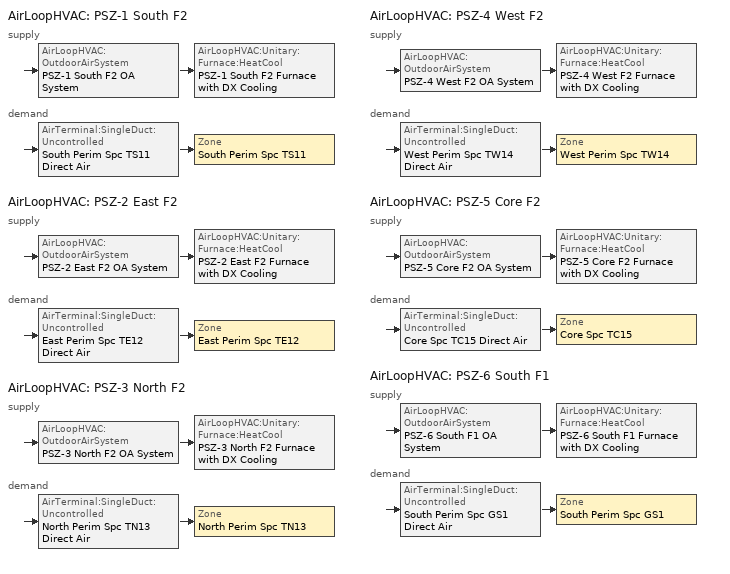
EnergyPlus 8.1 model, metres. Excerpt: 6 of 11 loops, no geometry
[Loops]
AirLoopHVAC 'PSZ-1 South F2'
 supply: AirLoopHVAC:OutdoorAirSystem 'PSZ-1 South F2 OA System' > AirLoopHVAC:Unitary:Furnace:HeatCool 'PSZ-1 South F2 Furnace with DX Cooling'
 demand: AirTerminal:SingleDuct:Uncontrolled 'South Perim Spc TS11 Direct Air' > Zone 'South Perim Spc TS11'
AirLoopHVAC 'PSZ-2 East F2'
 supply: AirLoopHVAC:OutdoorAirSystem 'PSZ-2 East F2 OA System' > AirLoopHVAC:Unitary:Furnace:HeatCool 'PSZ-2 East F2 Furnace with DX Cooling'
 demand: AirTerminal:SingleDuct:Uncontrolled 'East Perim Spc TE12 Direct Air' > Zone 'East Perim Spc TE12'
AirLoopHVAC 'PSZ-3 North F2'
 supply: AirLoopHVAC:OutdoorAirSystem 'PSZ-3 North F2 OA System' > AirLoopHVAC:Unitary:Furnace:HeatCool 'PSZ-3 North F2 Furnace with DX Cooling'
 demand: AirTerminal:SingleDuct:Uncontrolled 'North Perim Spc TN13 Direct Air' > Zone 'North Perim Spc TN13'
AirLoopHVAC 'PSZ-4 West F2'
 supply: AirLoopHVAC:OutdoorAirSystem 'PSZ-4 West F2 OA System' > AirLoopHVAC:Unitary:Furnace:HeatCool 'PSZ-4 West F2 Furnace with DX Cooling'
 demand: AirTerminal:SingleDuct:Uncontrolled 'West Perim Spc TW14 Direct Air' > Zone 'West Perim Spc TW14'
AirLoopHVAC 'PSZ-5 Core F2'
 supply: AirLoopHVAC:OutdoorAirSystem 'PSZ-5 Core F2 OA System' > AirLoopHVAC:Unitary:Furnace:HeatCool 'PSZ-5 Core F2 Furnace with DX Cooling'
 demand: AirTerminal:SingleDuct:Uncontrolled 'Core Spc TC15 Direct Air' > Zone 'Core Spc TC15'
AirLoopHVAC 'PSZ-6 South F1'
 supply: AirLoopHVAC:OutdoorAirSystem 'PSZ-6 South F1 OA System' > AirLoopHVAC:Unitary:Furnace:HeatCool 'PSZ-6 South F1 Furnace with DX Cooling'
 demand: AirTerminal:SingleDuct:Uncontrolled 'South Perim Spc GS1 Direct Air' > Zone 'South Perim Spc GS1'
[DesignSpecification:OutdoorAir] Outdoor Air Flow per Zone {m3/s}=0
Name | Outdoor Air Method | Outdoor Air Flow per Zone Floor Area {m3/s-m2} | Outdoor Air Flow per Person {m3/s-person}
SZ DSOA South Perim Spc GS1; SZ DSOA South Perim Spc TS11; SZ DSOA East Perim Spc TE12; SZ DSOA North Perim Spc TN13; SZ DSOA West Perim Spc TW14; SZ DSOA Core Spc TC15 | Flow/Area | 0.000666962
South Perim Spc TS11 DCV; East Perim Spc TE12 DCV; North Perim Spc TN13 DCV; West Perim Spc TW14 DCV; Core Spc TC15 DCV; South Perim Spc GS1 DCV | Sum | 0.00031 | 0.00236
[Sizing:Zone] Zone Cooling Design Supply Air Temperature Input Method=SupplyAirTemperature; Zone Cooling Design Supply Air Temperature {C}=12.8; Zone Heating Design Supply Air Temperature Input Method=SupplyAirTemperature; Zone Heating Design Supply Air Temperature {C}=40.4; Zone Cooling Design Supply Air Humidity Ratio {kgWater/kgDryAir}=0.008; Zone Heating Design Supply Air Humidity Ratio {kgWater/kgDryAir}=0.008; Cooling Design Air Flow Method=DesignDay; Cooling Design Air Flow Rate {m3/s}=0; Cooling Minimum Air Flow Fraction=0; Heating Design Air Flow Method=DesignDay; Heating Design Air Flow Rate {m3/s}=0; Heating Maximum Air Flow Fraction=0
Name | Design Specification Outdoor Air Object
South Perim Spc GS1 | SZ DSOA South Perim Spc GS1
South Perim Spc TS11 | SZ DSOA South Perim Spc TS11
East Perim Spc TE12 | SZ DSOA East Perim Spc TE12
North Perim Spc TN13 | SZ DSOA North Perim Spc TN13
West Perim Spc TW14 | SZ DSOA West Perim Spc TW14
Core Spc TC15 | SZ DSOA Core Spc TC15
[Sizing:System] Type of Load to Size On=Sensible; Design Outdoor Air Flow Rate {m3/s}=autosize; Minimum System Air Flow Ratio=1; Preheat Design Temperature {C}=7; Preheat Design Humidity Ratio {kgWater/kgDryAir}=0.008; Precool Design Temperature {C}=11; Precool Design Humidity Ratio {kgWater/kgDryAir}=0.008; Central Cooling Design Supply Air Temperature {C}=12.8; Central Heating Design Supply Air Temperature {C}=40.4; Sizing Option=NonCoincident; 100% Outdoor Air in Cooling=No; 100% Outdoor Air in Heating=No; Central Cooling Design Supply Air Humidity Ratio {kgWater/kgDryAir}=0.008; Central Heating Design Supply Air Humidity Ratio {kgWater/kgDryAir}=0.008; Cooling Design Air Flow Method=DesignDay; Cooling Design Air Flow Rate {m3/s}=0; Heating Design Air Flow Method=DesignDay; Heating Design Air Flow Rate {m3/s}=0; System Outdoor Air Method=ZoneSum
PSZ-1 South F2; PSZ-2 East F2; PSZ-3 North F2; PSZ-4 West F2; PSZ-5 Core F2; PSZ-6 South F1
[ZoneControl:Thermostat] Control Type Schedule=COMPACT HVAC-ALWAYS 4; Control 1=Thermostat 1 Dual SP Control
Name | Zone or ZoneList
South Perim Spc GS1 Thermostat | South Perim Spc GS1
South Perim Spc TS11 Thermostat | South Perim Spc TS11
East Perim Spc TE12 Thermostat | East Perim Spc TE12
North Perim Spc TN13 Thermostat | North Perim Spc TN13
West Perim Spc TW14 Thermostat | West Perim Spc TW14
Core Spc TC15 Thermostat | Core Spc TC15
[ThermostatSetpoint:DualSetpoint]
Thermostat 1 Dual SP Control: Heating Setpoint Temperature Schedule=Heat 1/0; Cooling Setpoint Temperature Schedule=Cool 1/0
[AirTerminal:SingleDuct:Uncontrolled] Availability Schedule=COMPACT HVAC-ALWAYS 1; Maximum Air Flow Rate {m3/s}=autosize
South Perim Spc GS1 Direct Air; South Perim Spc TS11 Direct Air; East Perim Spc TE12 Direct Air; North Perim Spc TN13 Direct Air; West Perim Spc TW14 Direct Air; Core Spc TC15 Direct Air
[Zone equipment]
South Perim Spc GS1: South Perim Spc GS1 Direct Air
South Perim Spc TS11: South Perim Spc TS11 Direct Air
East Perim Spc TE12: East Perim Spc TE12 Direct Air
North Perim Spc TN13: North Perim Spc TN13 Direct Air
West Perim Spc TW14: West Perim Spc TW14 Direct Air
Core Spc TC15: Core Spc TC15 Direct Air, Core Spc TC15 Bathroom Exhaust
[Fan:OnOff] Fan Total Efficiency=0.53625; Pressure Rise {Pa}=448.2; Motor In Airstream Fraction=1
Name | Availability Schedule | Maximum Flow Rate {m3/s} | Motor Efficiency
PSZ-1 South F2 Supply Fan | Fans D1-1 | 0.70596 | 0.825
PSZ-2 East F2 Supply Fan | Fans D1-2 | 0.70646 | 0.825
PSZ-3 North F2 Supply Fan | Fans D1-3 | 0.46345 | 0.825
PSZ-4 West F2 Supply Fan | Fans D1-4 | 0.79724 | 0.825
PSZ-5 Core F2 Supply Fan | Fans D1-5 | 2.03846 | 0.84
PSZ-6 South F1 Supply Fan | Fans D1-6 | 0.48689 | 0.825
[Fan:ZoneExhaust]
Core Spc TC15 Bathroom Exhaust: Availability Schedule=Fans D1; Fan Total Efficiency=0.45; Pressure Rise {Pa}=187.5; Maximum Flow Rate {m3/s}=0.28385
[Coil:Cooling:DX:SingleSpeed] Availability Schedule=COMPACT HVAC-ALWAYS 1; Gross Rated Sensible Heat Ratio=autosize; Gross Rated Cooling COP {W/W}=3.865; Total Cooling Capacity Function of Temperature Curve=PSZ DX Coil Cap-FT; Total Cooling Capacity Function of Flow Fraction Curve=PSZ DX Coil Cap-FF; Energy Input Ratio Function of Temperature Curve=PSZ DX Coil EIR-FT; Energy Input Ratio Function of Flow Fraction Curve=PSZ DX Coil EIR-FF; Part Load Fraction Correlation Curve=PSZ DX Coil PLF; Nominal Time for Condensate Removal to Begin {s}=0; Ratio of Initial Moisture Evaporation Rate and Steady State Latent Capacity=0; Maximum Cycling Rate {cycles/hr}=0; Latent Capacity Time Constant {s}=0; Condenser Type=Aircooled; Evaporative Condenser Effectiveness=0; Evaporative Condenser Pump Rated Power Consumption {W}=0; Crankcase Heater Capacity {W}=0; Maximum Outdoor Dry-Bulb Temperature for Crankcase Heater Operation {C}=10
Name | Gross Rated Total Cooling Capacity {W} | Rated Air Flow Rate {m3/s}
PSZ-1 South F2 Cooling Coil | 11686.2 | 0.70596
PSZ-2 East F2 Cooling Coil | 11694.4 | 0.70646
PSZ-3 North F2 Cooling Coil | 7671.76 | 0.46345
PSZ-4 West F2 Cooling Coil | 13197.1 | 0.79724
PSZ-5 Core F2 Cooling Coil | 33743.8 | 2.03846
PSZ-6 South F1 Cooling Coil | 8059.72 | 0.48689
[Coil:Heating:Gas] Availability Schedule=COMPACT HVAC-ALWAYS 1; Gas Burner Efficiency=0.8; Parasitic Electric Load {W}=0; Part Load Fraction Correlation Curve=PSZ Heating Coil PLF-FPLR; Parasitic Gas Load {W}=0
Name | Nominal Capacity {W}
PSZ-1 South F2 Heating Coil | 10790.4
PSZ-2 East F2 Heating Coil | 10849.6
PSZ-3 North F2 Heating Coil | 10848.1
PSZ-4 West F2 Heating Coil | 10789
PSZ-5 Core F2 Heating Coil | 26641.8
PSZ-6 South F1 Heating Coil | 8826.6
[AirLoopHVAC:Unitary:Furnace:HeatCool] Availability Schedule=COMPACT HVAC-ALWAYS 1; Supply Air Fan Operating Mode Schedule=COMPACT HVAC-ALWAYS 1; Maximum Supply Air Temperature {C}=40.4; Supply Air Flow Rate During Cooling Operation {m3/s}=autosize; Supply Air Flow Rate During Heating Operation {m3/s}=autosize; Supply Air Flow Rate When No Cooling or Heating is Needed {m3/s}=autosize; Fan Placement=DrawThrough; Dehumidification Control Type=None
Name | Controlling Zone or Thermostat Location | Supply Fan | Heating Coil | Cooling Coil
PSZ-1 South F2 Furnace with DX Cooling | South Perim Spc TS11 | PSZ-1 South F2 Supply Fan | PSZ-1 South F2 Heating Coil | PSZ-1 South F2 Cooling Coil
PSZ-2 East F2 Furnace with DX Cooling | East Perim Spc TE12 | PSZ-2 East F2 Supply Fan | PSZ-2 East F2 Heating Coil | PSZ-2 East F2 Cooling Coil
PSZ-3 North F2 Furnace with DX Cooling | North Perim Spc TN13 | PSZ-3 North F2 Supply Fan | PSZ-3 North F2 Heating Coil | PSZ-3 North F2 Cooling Coil
PSZ-4 West F2 Furnace with DX Cooling | West Perim Spc TW14 | PSZ-4 West F2 Supply Fan | PSZ-4 West F2 Heating Coil | PSZ-4 West F2 Cooling Coil
PSZ-5 Core F2 Furnace with DX Cooling | Core Spc TC15 | PSZ-5 Core F2 Supply Fan | PSZ-5 Core F2 Heating Coil | PSZ-5 Core F2 Cooling Coil
PSZ-6 South F1 Furnace with DX Cooling | South Perim Spc GS1 | PSZ-6 South F1 Supply Fan | PSZ-6 South F1 Heating Coil | PSZ-6 South F1 Cooling Coil
[Controller:OutdoorAir] Minimum Outdoor Air Flow Rate {m3/s}=0; Maximum Outdoor Air Flow Rate {m3/s}=autosize; Economizer Control Type=NoEconomizer; Economizer Control Action Type=ModulateFlow; Lockout Type=NoLockout; Minimum Limit Type=FixedMinimum; Minimum Outdoor Air Schedule=MinOA_Sched; Minimum Fraction of Outdoor Air Schedule=MinOAFracSch_DCV; Maximum Fraction of Outdoor Air Schedule=MaxOAFracSch_Base; Heat Recovery Bypass Control Type=BypassWhenOAFlowGreaterThanMinimum
Name | Mechanical Ventilation Controller
PSZ-1 South F2 OA Controller | PSZ1 South F2 DCV
PSZ-2 East F2 OA Controller | PSZ2 East F2 DCV
PSZ-3 North F2 OA Controller | PSZ3 North F2 DCV
PSZ-4 West F2 OA Controller | PSZ4 West F2 DCV
PSZ-5 Core F2 OA Controller | PSZ5 Core F2 DCV
PSZ-6 South F1 OA Controller | PSZ6 South F1 DCV
[AirLoopHVAC] Design Supply Air Flow Rate {m3/s}=autosize
PSZ-1 South F2; PSZ-2 East F2; PSZ-3 North F2; PSZ-4 West F2; PSZ-5 Core F2; PSZ-6 South F1
[AirLoopHVAC:ReturnPlenum]
Name | Zone
West Perim Spc TW14 Zone Return Plenum | West Perim Plnm TW19
Core Spc GC5 Zone Return Plenum | Core Plnm GC10
Core Spc TC15 Zone Return Plenum | Core Plnm TC20
[EnergyManagementSystem:Sensor]
PSZ1_Cooling: PSZ-1 South F2; Air System Total Cooling Energy
PSZ1_Heating: PSZ-1 South F2; Air System Total Heating Energy
PSZ2_Cooling: PSZ-2 East F2; Air System Total Cooling Energy
PSZ2_Heating: PSZ-2 East F2; Air System Total Heating Energy
PSZ3_Cooling: PSZ-3 North F2; Air System Total Cooling Energy
PSZ3_Heating: PSZ-3 North F2; Air System Total Heating Energy
PSZ4_Cooling: PSZ-4 West F2; Air System Total Cooling Energy
PSZ4_Heating: PSZ-4 West F2; Air System Total Heating Energy
PSZ5_Cooling: PSZ-5 Core F2; Air System Total Cooling Energy
PSZ5_Heating: PSZ-5 Core F2; Air System Total Heating Energy
PSZ6_Cooling: PSZ-6 South F1; Air System Total Cooling Energy
PSZ6_Heating: PSZ-6 South F1; Air System Total Heating Energy
Demand: *; Electricity:Facility
CPP_Event_Sensor: DR_Event; Schedule Value
PSZ1_OASch; PSZ2_OASch; PSZ3_OASch; PSZ4_OASch; PSZ5_OASch; PSZ6_OASch; PSZ7_OASch; PSZ8_OASch; PSZ9_OASch; PSZ10_OASch: MinOA_Sched; Schedule Value
PSZ1_OAFracSch; PSZ2_OAFracSch; PSZ3_OAFracSch; PSZ4_OAFracSch; PSZ5_OAFracSch; PSZ6_OAFracSch; PSZ7_OAFracSch; PSZ8_OAFracSch; PSZ9_OAFracSch; PSZ10_OAFracSch: MinOAFracSch_Base; Schedule Value
PSZ1_OAFlowMass: PSZ-1 South F2 Outside Air Inlet; System Node Mass Flow Rate
PSZ1_HtgRTF: PSZ-1 South F2 Heating Coil; Heating Coil Runtime Fraction
PSZ1_ClgRTF: PSZ-1 South F2 Cooling Coil; Cooling Coil Runtime Fraction
PSZ2_OAFlowMass: PSZ-2 East F2 Outside Air Inlet; System Node Mass Flow Rate
PSZ2_HtgRTF: PSZ-2 East F2 Heating Coil; Heating Coil Runtime Fraction
PSZ2_ClgRTF: PSZ-2 East F2 Cooling Coil; Cooling Coil Runtime Fraction
PSZ3_OAFlowMass: PSZ-3 North F2 Outside Air Inlet; System Node Mass Flow Rate
PSZ3_HtgRTF: PSZ-3 North F2 Heating Coil; Heating Coil Runtime Fraction
PSZ3_ClgRTF: PSZ-3 North F2 Cooling Coil; Cooling Coil Runtime Fraction
PSZ4_OAFlowMass: PSZ-4 West F2 Outside Air Inlet; System Node Mass Flow Rate
PSZ4_HtgRTF: PSZ-4 West F2 Heating Coil; Heating Coil Runtime Fraction
PSZ4_ClgRTF: PSZ-4 West F2 Cooling Coil; Cooling Coil Runtime Fraction
PSZ5_OAFlowMass: PSZ-5 Core F2 Outside Air Inlet; System Node Mass Flow Rate
PSZ5_HtgRTF: PSZ-5 Core F2 Heating Coil; Heating Coil Runtime Fraction
PSZ5_ClgRTF: PSZ-5 Core F2 Cooling Coil; Cooling Coil Runtime Fraction
PSZ6_OAFlowMass: PSZ-6 South F1 Outside Air Inlet; System Node Mass Flow Rate
PSZ6_HtgRTF: PSZ-6 South F1 Heating Coil; Heating Coil Runtime Fraction
PSZ6_ClgRTF: PSZ-6 South F1 Cooling Coil; Cooling Coil Runtime Fraction
[EnergyManagementSystem:Program]
DR_Post_Process: SET DR_Demand = 0; SET DR_Pre_Demand=0; SET DR_Post_Demand=0; IF CPP_Event_Sensor==1; SET DR_Demand = Demand*12/3600; ENDIF; IF CPP_Event_Sensor>0; SET DR_FullDay = Demand*12 /3600; ENDIF
[AvailabilityManager:OptimumStart] Applicability Schedule=Optimal Start Availability Schedule; Control Type=ControlZone; Maximum Value for Optimum Start Time {hr}=3; Control Algorithm=AdaptiveASHRAE; Constant Temperature Gradient during Cooling {deltaC/hr}=3; Constant Temperature Gradient during Heating {deltaC/hr}=3; Initial Temperature Gradient during Cooling {deltaC/hr}=2; Initial Temperature Gradient during Heating {deltaC/hr}=2; Constant Start Time {hr}=2; Number of Previous Days {days}=3
Name | Fan Schedule | Control Zone
PSZ-1 South F2 Availability OS | Fans D1-1 | South Perim Spc TS11
PSZ-2 East F2 Availability OS | Fans D1-2 | East Perim Spc TE12
PSZ-3 North F2 Availability OS | Fans D1-3 | North Perim Spc TN13
PSZ-4 West F2 Availability OS | Fans D1-4 | West Perim Spc TW14
PSZ-5 Core F2 Availability OS | Fans D1-5 | Core Spc TC15
PSZ-6 South F1 Availability OS | Fans D1-6 | South Perim Spc GS1
[SetpointManager:SingleZone:Reheat] Control Variable=Temperature; Minimum Supply Air Temperature {C}=13; Maximum Supply Air Temperature {C}=45
Name | Control Zone | Setpoint Node or NodeList
PSZ-1 South F2 Supply Air Temp Manager | South Perim Spc TS11 | PSZ-1 South F2 Air Loop Outlet
PSZ-2 East F2 Supply Air Temp Manager | East Perim Spc TE12 | PSZ-2 East F2 Air Loop Outlet
PSZ-3 North F2 Supply Air Temp Manager | North Perim Spc TN13 | PSZ-3 North F2 Air Loop Outlet
PSZ-4 West F2 Supply Air Temp Manager | West Perim Spc TW14 | PSZ-4 West F2 Air Loop Outlet
PSZ-5 Core F2 Supply Air Temp Manager | Core Spc TC15 | PSZ-5 Core F2 Air Loop Outlet
PSZ-6 South F1 Supply Air Temp Manager | South Perim Spc GS1 | PSZ-6 South F1 Air Loop Outlet
[SetpointManager:MixedAir] Control Variable=Temperature
Name | Setpoint Node or NodeList
PSZ-1 South F2 Cooling Coil Air Temp Manager | PSZ-1 South F2 Mixed Air Outlet
PSZ-2 East F2 Cooling Coil Air Temp Manager | PSZ-2 East F2 Mixed Air Outlet
PSZ-3 North F2 Cooling Coil Air Temp Manager | PSZ-3 North F2 Mixed Air Outlet
PSZ-4 West F2 Cooling Coil Air Temp Manager | PSZ-4 West F2 Mixed Air Outlet
PSZ-5 Core F2 Cooling Coil Air Temp Manager | PSZ-5 Core F2 Mixed Air Outlet
PSZ-6 South F1 Cooling Coil Air Temp Manager | PSZ-6 South F1 Mixed Air Outlet
[FaultModel:TemperatureSensorOffset:OutdoorAir] Availability Schedule=ALWAYS-OFF; Temperature Sensor Offset {deltaC}=3
Name | Controller Object
PSZ-1 OA Sensor Bias | PSZ-1 South F2 OA Controller
PSZ-2 OA Sensor Bias | PSZ-2 East F2 OA Controller
PSZ-3 OA Sensor Bias | PSZ-3 North F2 OA Controller
PSZ-4 OA Sensor Bias | PSZ-4 West F2 OA Controller
PSZ-5 OA Sensor Bias | PSZ-5 Core F2 OA Controller
PSZ-6 OA Sensor Bias | PSZ-6 South F1 OA Controller
[FaultModel:TemperatureSensorOffset:ReturnAir] Availability Schedule=ALWAYS-OFF; Temperature Sensor Offset {deltaC}=-3
Name | Controller Object
PSZ-1 OA Sensor Bias | PSZ-1 South F2 OA Controller
PSZ-2 OA Sensor Bias | PSZ-2 East F2 OA Controller
PSZ-3 OA Sensor Bias | PSZ-3 North F2 OA Controller
PSZ-4 OA Sensor Bias | PSZ-4 West F2 OA Controller
PSZ-5 OA Sensor Bias | PSZ-5 Core F2 OA Controller
PSZ-6 OA Sensor Bias | PSZ-6 South F1 OA Controller
[EnergyManagementSystem:InternalVariable]
Name | Internal Data Index Key | Internal Data Type
PSZ1_FanDesignPressure | PSZ-1 South F2 Supply Fan | Fan Nominal Pressure Rise
PSZ1_DesignFlowMass | PSZ-1 SOUTH F2 OA CONTROLLER | Outdoor Air Controller Maximum Mass Flow Rate
PSZ2_FanDesignPressure | PSZ-2 East F2 Supply Fan | Fan Nominal Pressure Rise
PSZ2_DesignFlowMass | PSZ-2 East F2 OA CONTROLLER | Outdoor Air Controller Maximum Mass Flow Rate
PSZ3_FanDesignPressure | PSZ-3 North F2 Supply Fan | Fan Nominal Pressure Rise
PSZ3_DesignFlowMass | PSZ-3 North F2 OA CONTROLLER | Outdoor Air Controller Maximum Mass Flow Rate
PSZ4_FanDesignPressure | PSZ-4 West F2 Supply Fan | Fan Nominal Pressure Rise
PSZ4_DesignFlowMass | PSZ-4 West F2 OA CONTROLLER | Outdoor Air Controller Maximum Mass Flow Rate
PSZ5_FanDesignPressure | PSZ-5 Core F2 Supply Fan | Fan Nominal Pressure Rise
PSZ5_DesignFlowMass | PSZ-5 Core F2 OA CONTROLLER | Outdoor Air Controller Maximum Mass Flow Rate
PSZ6_FanDesignPressure | PSZ-6 South F1 Supply Fan | Fan Nominal Pressure Rise
PSZ6_DesignFlowMass | PSZ-6 South F1 OA CONTROLLER | Outdoor Air Controller Maximum Mass Flow Rate
[EnergyManagementSystem:Actuator]
PSZ1_FanPressure: PSZ-1 South F2 Supply Fan; Fan; Fan Pressure Rise
PSZ2_FanPressure: PSZ-2 East F2 Supply Fan; Fan; Fan Pressure Rise
PSZ3_FanPressure: PSZ-3 North F2 Supply Fan; Fan; Fan Pressure Rise
PSZ4_FanPressure: PSZ-4 West F2 Supply Fan; Fan; Fan Pressure Rise
PSZ5_FanPressure: PSZ-5 Core F2 Supply Fan; Fan; Fan Pressure Rise
PSZ6_FanPressure: PSZ-6 South F1 Supply Fan; Fan; Fan Pressure Rise
[DesignSpecification:ZoneAirDistribution]
DCV ZADE: Zone Air Distribution Effectiveness in Cooling Mode=1; Zone Air Distribution Effectiveness in Heating Mode=0.8
[ZoneControl:ContaminantController] Carbon Dioxide Control Availability Schedule=CO2AvailSchedule; Carbon Dioxide Setpoint Schedule=CO2SetpointSchedule
Name | Controlled Zone
TS11 CO2 Controller | South Perim Spc TS11
TE12 CO2 Controller | East Perim Spc TE12
TN13 CO2 Controller | North Perim Spc TN13
TW14 CO2 Controller | West Perim Spc TW14
TC15 CO2 Controller | Core Spc TC15
GS1 CO2 Controller | South Perim Spc GS1
[Controller:MechanicalVentilation] Availability Schedule=CO2AvailSchedule; Demand Controlled Ventilation=Yes; System Outdoor Air Method=IndoorAirQualityProcedure; Design Specification Zone Air Distribution Object Name 1=DCV ZADE
Name | Zone 1 | Design Specification Outdoor Air Object Name 1
PSZ1 South F2 DCV | South Perim Spc TS11 | South Perim Spc TS11 DCV
PSZ2 East F2 DCV | East Perim Spc TE12 | East Perim Spc TE12 DCV
PSZ3 North F2 DCV | North Perim Spc TN13 | North Perim Spc TN13 DCV
PSZ4 West F2 DCV | West Perim Spc TW14 | West Perim Spc TW14 DCV
PSZ5 Core F2 DCV | Core Spc TC15 | Core Spc TC15 DCV
PSZ6 South F1 DCV | South Perim Spc GS1 | South Perim Spc GS1 DCV
[Schedule:Compact]
Always-Off: Through: 12/31, For: AllDays, Until: 24:00, 0
Cool 1/0: Through: 12/31, For: Weekdays, Until: 05:00, 26.7, Until: 06:00, 25.2, Until: 07:00, 23.9, Until: 18:00, 23.9, Until: 24:00, 26.7, For: Saturday, Until: 05:00, 26.7, Until: 06:00, 25.2, Until: 07:00, 23.9, Until: 14:00, 23.9, Until: 24:00, 26.7, For: SummerDesignDay, Until: 05:00, 26.7, Until: 06:00, 25.2, Until: 07:00, 23.9, Until: 18:00, 22.8, Until: 24:00, 26.7, For: WinterDesignDay, Until: 24:00, 26.7, For: Sunday Holidays AllOtherDays, Until: 24:00, 26.7
Heat 1/0: Through: 12/31, For: Weekdays, Until: 05:00, 18.3, Until: 06:00, 19.3, Until: 07:00, 20.3, Until: 22:00, 21.7, Until: 24:00, 18.3, For: SummerDesignDay, Until: 24:00, 18.3, For: WinterDesignDay, Until: 05:00, 18.3, Until: 06:00, 19.3, Until: 07:00, 20.3, Until: 22:00, 21.7, Until: 24:00, 18.3, For: Saturday, Until: 05:00, 18.3, Until: 06:00, 19.3, Until:  07:00, 20.3, Until: 18:00, 21.7, Until: 24:00, 18.3, For: Sunday Holidays AllOtherDays, Until: 24:00, 18.3
Fans D1: Through: 12/31, For: Weekdays SummerDesignDay WinterDesignDay, Until: 05:00, 0, Until: 20:00, 1, Until: 24:00, 0, For: Saturday, Until: 05:00, 0, Until: 14:00, 1, Until: 24:00, 0, For: Sunday Holidays AllOtherDays, Until: 24:00, 0
Fans D1-1; Fans D1-2; Fans D1-3; Fans D1-4; Fans D1-5; Fans D1-6: Through: 12/31, For: Weekdays, Until: 08:00, 0, Until: 22:00, 1, Until: 24:00, 0, For: Saturday, Until: 08:00, 0, Until: 18:00, 1, Until: 24:00, 0, For: SummerDesignDay WinterDesignDay, Until: 05:00, 0, Until: 22:00, 1, Until: 24:00, 0, For: Sunday Holidays AllOtherDays, Until: 24:00, 0
MaxOAFracSch_Base; COMPACT HVAC-ALWAYS 1; MinOA_Sched: Through: 12/31, For: AllDays, Until: 24:00, 1
COMPACT HVAC-ALWAYS 4: Through: 12/31, For: AllDays, Until: 24:00, 4
Optimal Start Availability Schedule: Through: 12/31, For: Weekdays, Until: 05:00, 0, Until: 8:00, 1, Until: 24:00, 0, For: Saturday, Until: 05:00, 0, Until: 08:00, 1, Until: 24:00, 0, For: SummerDesignDay WinterDesignDay, Until: 05:00, 0, Until: 08:00, 1, Until: 24:00, 0, For: Sunday Holidays AllOtherDays, Until: 24:00, 0
CO2AvailSchedule: Through: 12/31, For: Weekdays SummerDesignDay, Until: 07:00, 0, Until: 22:00, 1, Until: 24:00, 0, For: Saturday WinterDesignDay, Until: 07:00, 0, Until: 18:00, 1, Until: 24:00, 0, For: AllOtherDays, Until: 24:00, 0
CO2SetpointSchedule: Through: 12/31, For: AllDays, Until: 24:00, 1000
MinOAFracSch_DCV: Through: 12/31, For: Weekdays, Until: 07:00, 0.1, Until: 22:00, 0.1, Until: 24:00, 0.1, For: Saturday, Until: 07:00, 0.1, Until: 18:00, 0.1, Until: 24:00, 0.1, For: SummerDesignDay WinterDesignDay, Until: 24:00, 0.15, For: Sunday Holidays AllOtherDays, Until: 24:00, 0.1
[Curve:Quadratic]
Name | Coefficient1 Constant | Coefficient2 x | Coefficient3 x**2 | Minimum Value of x | Maximum Value of x
PSZ DX Coil Cap-FF | 0.8 | 0.2 | 0 | 0.5 | 1.5
PSZ DX Coil EIR-FF | 1.1552 | -0.1808 | 0.0256 | 0.5 | 1.5
PSZ DX Coil PLF | 0.85 | 0.15 | 0 | 0 | 1
[Curve:Cubic]
PSZ Heating Coil PLF-FPLR: Coefficient1 Constant=0.8; Coefficient2 x=0.2; Coefficient3 x**2=0; Coefficient4 x**3=0; Minimum Value of x=0; Maximum Value of x=1
[Curve:Biquadratic] Minimum Value of x=12.77778; Maximum Value of x=23.88889; Minimum Value of y=23.88889; Maximum Value of y=46.11111
Name | Coefficient1 Constant | Coefficient2 x | Coefficient3 x**2 | Coefficient4 y | Coefficient5 y**2 | Coefficient6 x*y
PSZ DX Coil Cap-FT | 0.867916 | 0.0142476 | 0.000554364 | -0.00755806 | 3.29832e-05 | -0.000191711
PSZ DX Coil EIR-FT | 0.116968 | 0.0284933 | -0.000411156 | 0.0214143 | 0.000161125 | -0.000679104
